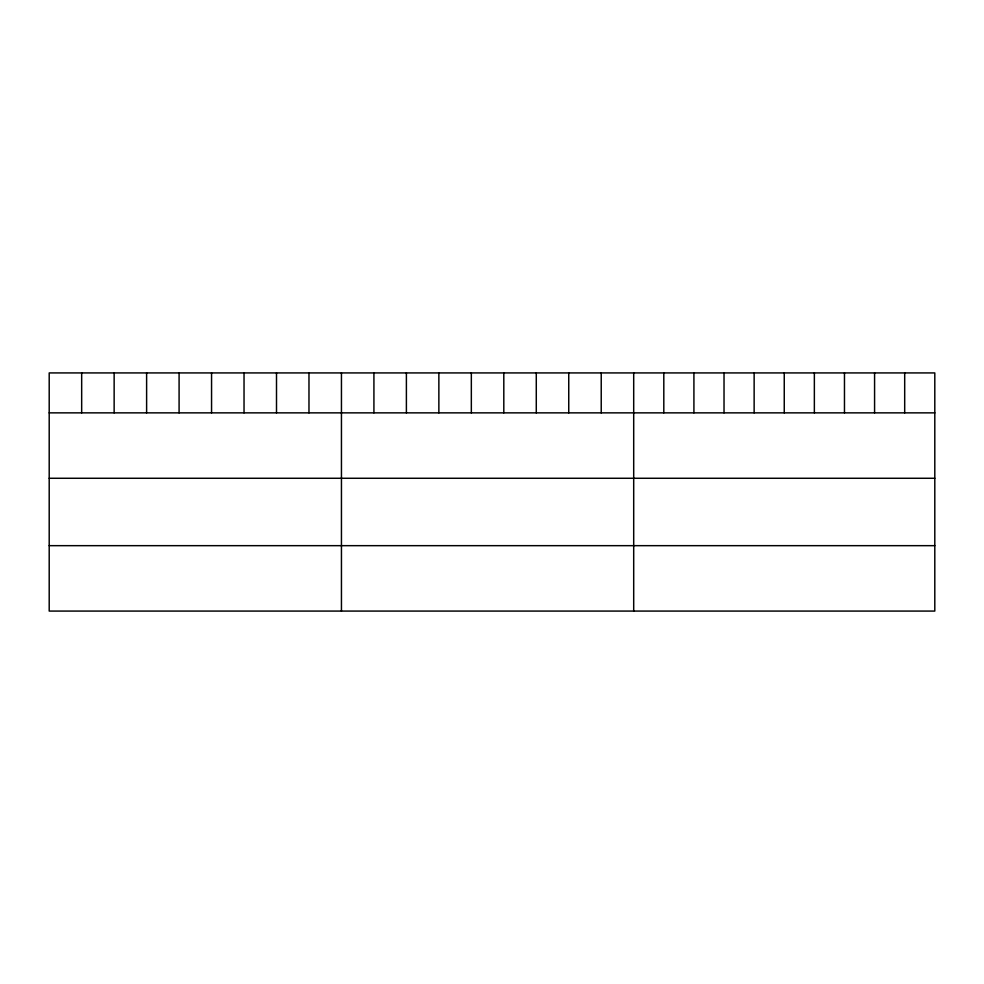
<?xml version="1.0" encoding="UTF-8"?>
<svg xmlns="http://www.w3.org/2000/svg" width="984" height="984" viewBox="0 0 984 984"><rect width="100%" height="100%" fill="white"/><g stroke="black" fill="none" stroke-linecap="round" stroke-linejoin="round"><path stroke-width="1.48" d="M934.8 412.862L934.8 611.076L49.2 611.076L49.2 372.924L934.8 372.924L934.8 412.862L49.2 412.862M49.2 478.273L934.8 478.273M49.2 545.665L934.8 545.665M904.69 372.924L904.69 412.862M874.579 372.924L874.579 412.862M844.469 372.924L844.469 412.862M814.358 372.924L814.358 412.862M784.248 372.924L784.248 412.862M754.138 372.924L754.138 412.862M724.027 372.924L724.027 412.862M693.917 372.924L693.917 412.862M663.806 372.924L663.806 412.862M633.696 372.924L633.696 611.076M601.224 372.924L601.224 412.862M568.752 372.924L568.752 412.862M536.28 372.924L536.28 412.862M503.808 372.924L503.808 412.862M471.336 372.924L471.336 412.862M438.864 372.924L438.864 412.862M406.392 372.924L406.392 412.862M373.92 372.924L373.92 412.862M341.448 372.924L341.448 611.076M308.976 372.924L308.976 412.862M276.504 372.924L276.504 412.862M244.032 372.924L244.032 412.862M211.56 372.924L211.56 412.862M179.088 372.924L179.088 412.862M146.616 372.924L146.616 412.862M114.144 372.924L114.144 412.862M81.672 372.924L81.672 412.862"/></g></svg>
